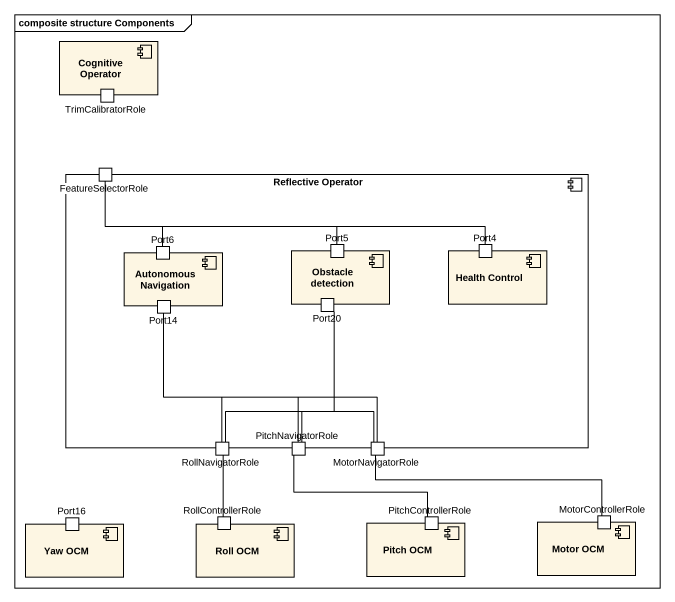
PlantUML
@startuml
mainframe composite structure Components
component "Cognitive Operator" as Cognitive_Operator {
  port TrimCalibratorRole
}
component "Reflective Operator" as Reflective_Operator {
  port FeatureSelectorRole
  component "Autonomous Navigation" as Autonomous_Navigation {
    port Port6
    port Port14
  }
  component "Obstacle detection" as Obstacle_detection {
    port Port5
    port Port20
  }
  component "Health Control" as Health_Control {
    port Port4
  }
  port RollNavigatorRole
  port PitchNavigatorRole
  port MotorNavigatorRole
}
component "Yaw OCM" as Yaw_OCM {
  port Port16
}
component "Roll OCM" as Roll_OCM {
  port RollControllerRole
}
component "Pitch OCM" as Pitch_OCM {
  port PitchControllerRole
}
component "Motor OCM" as Motor_OCM {
  port MotorControllerRole
}
Port6 -up- FeatureSelectorRole
Port5 -left- FeatureSelectorRole
Port4 -left- FeatureSelectorRole
Port14 -- RollNavigatorRole
Port14 -- PitchNavigatorRole
Port14 -- MotorNavigatorRole
Port20 -- RollNavigatorRole
Port20 -- PitchNavigatorRole
Port20 -- MotorNavigatorRole
RollNavigatorRole -- RollControllerRole
PitchNavigatorRole -right- PitchControllerRole
MotorNavigatorRole -right- MotorControllerRole
@enduml
